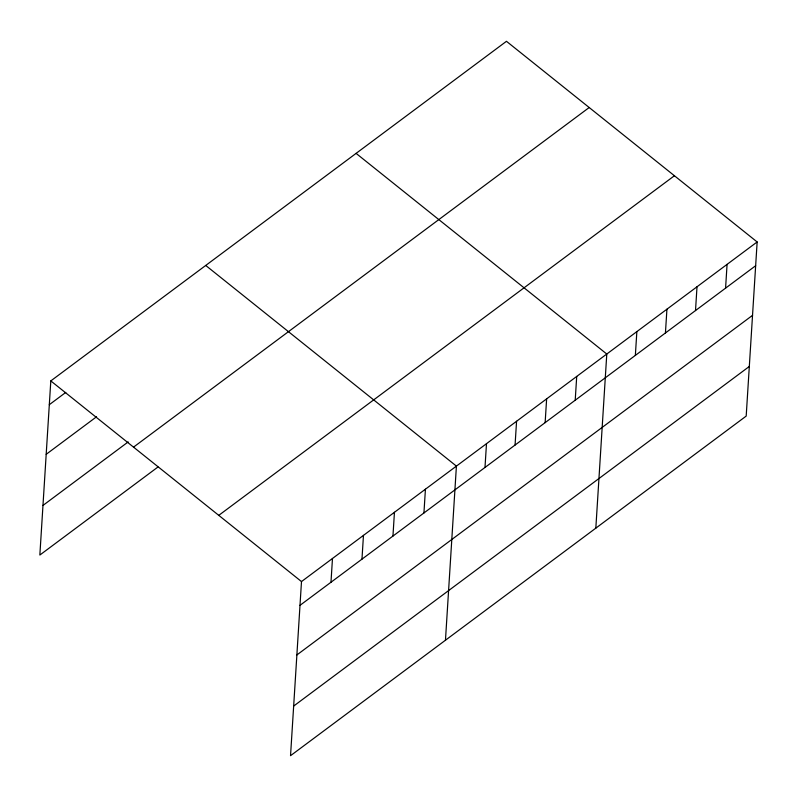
<?xml version="1.0" encoding="UTF-8"?>
<svg xmlns="http://www.w3.org/2000/svg" width="797" height="797" viewBox="0 0 797 797"><rect width="100%" height="100%" fill="white"/><g stroke="black" fill="none" stroke-linecap="round" stroke-linejoin="round"><path stroke-width="1.2" d="M757.15 241.959L301.495 581.571L290.536 755.695L746.191 416.084L757.15 241.959L506.464 41.305L50.809 380.916L39.85 555.041L157.975 467.002M330.984 582.248L332.479 558.478M361.968 559.155L363.462 535.385M392.951 536.062L394.445 512.292M423.934 512.969L425.429 489.199M445.463 640.22L456.412 466.106L205.726 265.451M484.994 467.46L486.489 443.69M515.071 445.045L516.566 421.274M545.138 422.629L546.632 398.859M575.215 400.214L576.709 376.443M595.827 528.152L606.786 354.027L356.1 153.383M635.358 355.382L636.853 331.612M665.435 332.967L666.93 309.196M695.512 310.561L697.006 286.781M725.579 288.145L727.073 264.375M49.304 404.697L65.772 392.423M46.186 454.31L96.537 416.781M42.968 505.428L128.178 441.917M133.527 447.137L589.192 107.525M218.767 515.36L674.421 175.738M300.001 605.341L755.656 265.73M296.873 654.955L752.537 315.343M293.655 706.072L749.319 366.461M50.809 380.916L301.495 581.571"/></g></svg>
